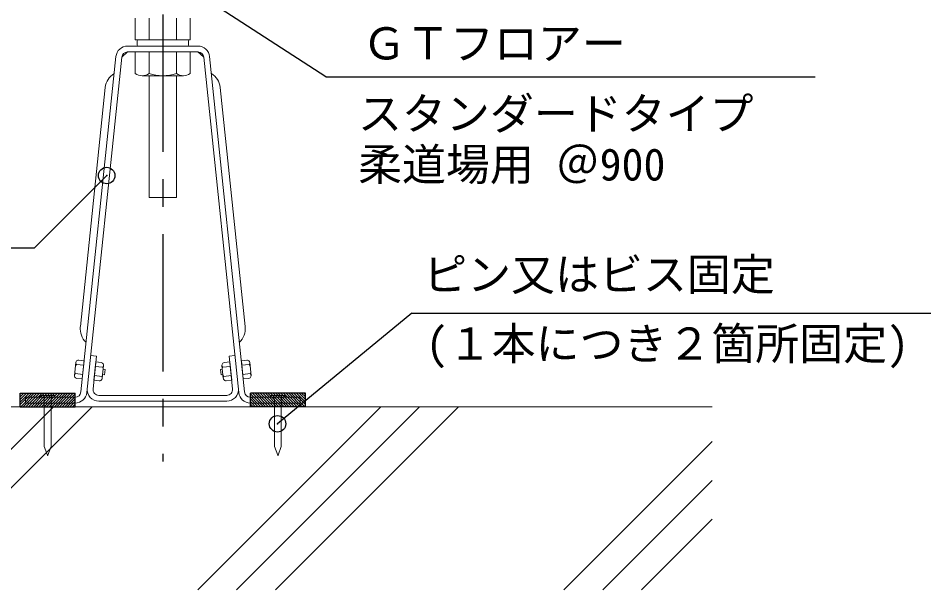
# Model space of a CAD drawing. Units: millimetres on the paper, enlarged 100 times, with parts at other scales. Extents: x -20630 to 20620, y -14480 to 14258.
# Drawn here: x 11228 to 14550, y -9132 to -7051 of the extents above; entities that cross this region are included whole.
import ezdxf
from ezdxf.enums import TextEntityAlignment as Align

# ---------------------------------------------------------------- set-up
doc = ezdxf.new("R2010")
doc.units = ezdxf.units.MM
doc.header["$LTSCALE"] = 100
doc.header["$PDMODE"] = 32
doc.header["$PDSIZE"] = 60
doc.linetypes.add('CHAIN1', pattern=[8, 5, -1, 1, -1])
for name, color, linetype in [('3-0_中心線', 4, 'CHAIN1'), ('3-2_太線１', 3, 'Continuous'), ('3-6_文字', 7, 'Continuous')]:
    doc.layers.add(name, color=color, linetype=linetype)
doc.layers.add('3-1_中線', color=7, linetype='Continuous', lineweight=18)
doc.styles.add('ＭＳ ゴシック', font='')
doc.styles.get('ＭＳ ゴシック').set_extended_font_data('MS Gothic')

msp = doc.modelspace()

# ---------------------------------------------------------------- linework, layer by layer
at = {"layer": '3-0_中心線'}
msp.add_line((11754.1, -4637.2), (11754.1, -8665), dxfattribs=at)
at = {"layer": '3-1_中線'}
for p, q in [((11654, -7050.8), (11654, -7129.7)), ((11704, -7050.8), (11704, -7129.7)), ((11804.1, -7050.8), (11804.1, -7129.7)), ((11854.1, -7050.8), (11854.1, -7129.7)), ((11854.1, -7129.7), (11654, -7129.7)), ((11660.7, -7148.8), (11660.7, -7133)), ((11844.1, -7129.7), (11664.1, -7129.7)), ((11847.4, -7133), (11847.4, -7148.8)), ((11625.9, -7173.5), (11604.6, -7192.6)), ((11625.9, -7152.1), (11754.1, -7152.1)), ((11754.1, -7173.5), (11625.9, -7173.5)), ((11854.1, -7173.5), (11654, -7173.5)), ((11654, -7252.4), (11654, -7173.5)), ((11844.1, -7152.1), (11664.1, -7152.1)), ((11704, -7252.4), (11704, -7173.5)), ((11882.3, -7152.1), (11754.1, -7152.1)), ((11754.1, -7173.5), (11882.3, -7173.5)), ((11804.1, -7252.4), (11804.1, -7173.5)), ((11854.1, -7252.4), (11854.1, -7173.5)), ((11882.3, -7173.5), (11903.5, -7192.6)), ((11583.4, -7190.4), (11456.1, -8411.7)), ((11477.3, -8413.9), (11604.6, -7192.6)), ((12030.9, -8413.9), (11903.5, -7192.6)), ((11924.7, -7190.4), (12052.1, -8411.7)), ((11829.1, -7260.1), (11679, -7260.1)), ((11704.1, -7260.1), (11704.1, -7703.4)), ((11544.9, -7302.4), (11454.1, -8173.7)), ((11963.2, -7302.4), (12054.1, -8173.7)), ((11432.6, -8351.6), (11437.4, -8305)), ((11448.3, -8296.2), (11467.9, -8298.2)), ((11461, -8364.5), (11467.9, -8298.2)), ((11491.4, -8278.8), (11512.6, -8281)), ((11500.1, -8400.6), (11512.6, -8281)), ((11503.2, -8368.8), (11510, -8302.6)), ((11529.6, -8304.6), (11510, -8302.6)), ((11978.5, -8304.6), (11998.1, -8302.6)), ((12016.8, -8278.8), (11995.6, -8281)), ((12008, -8400.6), (11995.6, -8281)), ((12005, -8368.8), (11998.1, -8302.6)), ((12059.9, -8296.2), (12040.3, -8298.2)), ((12047.2, -8364.5), (12040.3, -8298.2)), ((12075.6, -8351.6), (12070.7, -8305)), ((11439.4, -8312), (11436.2, -8316.4)), ((11439.4, -8312), (11466.2, -8314.8)), ((11535.1, -8321.9), (11508.3, -8319.2)), ((11533.6, -8362.1), (11538.4, -8315.4)), ((11535.1, -8321.9), (11537.3, -8326.9)), ((11543.7, -8329.5), (11537.1, -8328.8)), ((11541.6, -8349.4), (11543.7, -8329.5)), ((11964.5, -8329.5), (11971.1, -8328.8)), ((11966.6, -8349.4), (11964.5, -8329.5)), ((11974.5, -8362.1), (11969.7, -8315.4)), ((11973.1, -8321.9), (11970.9, -8326.9)), ((11973.1, -8321.9), (11999.9, -8319.2)), ((12068.7, -8312), (12042, -8314.8)), ((12068.7, -8312), (12071.9, -8316.4)), ((11436, -8345.1), (11433.8, -8340.2)), ((11436, -8345.1), (11462.7, -8347.9)), ((11441.4, -8362.4), (11461, -8364.5)), ((11522.8, -8370.9), (11503.2, -8368.8)), ((11531.6, -8355), (11504.9, -8352.3)), ((11531.6, -8355), (11534.8, -8350.6)), ((11541.6, -8349.4), (11535, -8348.7)), ((11966.6, -8349.4), (11973.1, -8348.7)), ((11976.5, -8355), (11973.3, -8350.6)), ((11976.5, -8355), (12003.3, -8352.3)), ((11985.3, -8370.9), (12005, -8368.8)), ((12072.2, -8345.1), (12045.4, -8347.9)), ((12066.8, -8362.4), (12047.2, -8364.5)), ((12072.2, -8345.1), (12074.4, -8340.2)), ((11254.1, -8430.8), (11254.1, -8452.1)), ((11434.9, -8430.8), (11254.1, -8430.8)), ((11308.2, -8424.1), (11308.2, -8430.8)), ((11322.5, -8437.5), (11322.5, -8610.8)), ((11347.2, -8437.5), (11347.2, -8610.8)), ((11521.3, -8424.1), (11754.1, -8424.1)), ((11986.8, -8424.1), (11754.1, -8424.1)), ((12073.3, -8430.8), (12254.1, -8430.8)), ((12146.6, -8424.1), (12146.6, -8430.8)), ((12161, -8437.5), (12161, -8610.8)), ((12185.6, -8437.5), (12185.6, -8610.8)), ((12254.1, -8430.8), (12254.1, -8452.1)), ((9754.1, -8465.4), (13754.1, -8465.4)), ((11356.1, -8465.4), (10689.4, -9132.1)), ((11497.5, -8465.4), (10830.8, -9132.1)), ((11254.1, -8452.1), (11434.9, -8452.1)), ((11521.3, -8445.5), (11754.1, -8445.5)), ((11986.8, -8445.5), (11754.1, -8445.5)), ((12548, -8465.4), (11881.3, -9132.1)), ((12689.4, -8465.4), (12022.7, -9132.1)), ((12254.1, -8452.1), (12073.3, -8452.1)), ((12830.8, -8465.4), (12164.2, -9132.1)), ((13754.1, -8592.7), (13214.7, -9132.1)), ((11334.2, -8642.4), (11322.5, -8610.8)), ((11335.5, -8642.4), (11347.2, -8610.8)), ((12172.7, -8642.4), (12161, -8610.8)), ((12173.9, -8642.4), (12185.6, -8610.8)), ((13754.1, -8734.1), (13356.1, -9132.1)), ((13754.1, -8875.5), (13497.5, -9132.1))]:
    msp.add_line(p, q, dxfattribs=at)
for points in [[(11804.1, -7260.1), (11804.1, -7703.4), (11704.1, -7703.4)], [(11308.2, -8424.1), (11361.5, -8424.1), (11361.5, -8430.8), (11334.9, -8430.8), (11308.2, -8430.8)], [(12146.6, -8424.1), (12200, -8424.1), (12200, -8430.8), (12173.3, -8430.8), (12146.6, -8430.8)]]:
    msp.add_lwpolyline(points, dxfattribs=at)
for centre, radius, start, end in [((11664.1, -7133), 3.33, 90, 180), ((11844.1, -7133), 3.33, 0, 90), ((11625.9, -7194.8), 42.7, 90, 174.047), ((11625.9, -7194.8), 21.3, 90, 174.047), ((11664.1, -7148.8), 3.33, 180, 270), ((11844.1, -7148.8), 3.33, 270, 0), ((11882.3, -7194.8), 42.7, 5.953, 90), ((11882.3, -7194.8), 21.3, 5.953, 90), ((11611.2, -7309.3), 66.7, 120.9169, 174.047), ((11679, -7215.8), 44.3, 235.6157, 304.3843), ((11754.1, -7094.5), 165.6, 252.412, 287.5879), ((11829.1, -7215.8), 44.3, 235.6157, 304.3843), ((11896.9, -7309.3), 66.7, 5.953, 59.0831), ((11520.2, -8181.9), 66.7, 174.047, 227.1771), ((11987.9, -8181.9), 66.7, 312.8229, 5.953), ((11447.2, -8306), 9.87, 84.0473, 217.4798), ((11528.6, -8314.4), 9.87, 310.6777, 84.1102), ((11979.5, -8314.4), 9.87, 95.8898, 229.3223), ((12060.9, -8306), 9.87, 322.5202, 95.9527), ((11442.4, -8352.6), 9.87, 130.6148, 264.0473), ((11523.8, -8361.1), 9.87, 264.1102, 37.5428), ((11984.3, -8361.1), 9.87, 142.4572, 275.8898), ((12065.8, -8352.6), 9.87, 275.9527, 49.3852), ((11521.3, -8402.8), 42.7, 174.047, 270), ((11521.3, -8402.8), 21.3, 174.047, 270), ((11986.8, -8402.8), 42.7, 270, 5.953), ((11986.8, -8402.8), 21.3, 270, 5.953), ((11315.9, -8437.5), 6.67, 0, 90), ((11353.9, -8437.5), 6.67, 90, 180), ((11434.9, -8409.5), 21.3, 270, 354.047), ((11434.9, -8409.5), 42.7, 270, 354.047), ((12073.3, -8409.5), 42.7, 185.953, 270), ((12073.3, -8409.5), 21.3, 185.953, 270), ((12154.3, -8437.5), 6.67, 0, 90), ((12192.3, -8437.5), 6.67, 90, 180), ((11334.9, -8642.2), 0.67, 200.3045, 339.6955), ((12173.3, -8642.2), 0.67, 200.3045, 339.6955)]:
    msp.add_arc(centre, radius, start, end, dxfattribs=at)
at = {"layer": '3-2_太線１'}
for p, q in [((11234.9, -8416.1), (11434.9, -8416.1)), ((11234.9, -8465.5), (11234.9, -8416.1)), ((11239, -8416.1), (11234.9, -8420.3)), ((11276.7, -8416.1), (11234.9, -8458)), ((11248.5, -8416.1), (11234.9, -8429.7)), ((11257.9, -8416.1), (11234.9, -8439.1)), ((11267.3, -8416.1), (11234.9, -8448.6)), ((11286.2, -8416.1), (11236.8, -8465.5)), ((11295.6, -8416.1), (11246.3, -8465.5)), ((11305, -8416.1), (11255.7, -8465.5)), ((11314.4, -8416.1), (11265.1, -8465.5)), ((11323.9, -8416.1), (11274.5, -8465.5)), ((11333.3, -8416.1), (11284, -8465.5)), ((11342.7, -8416.1), (11293.4, -8465.5)), ((11352.2, -8416.1), (11302.8, -8465.5)), ((11361.6, -8416.1), (11312.3, -8465.5)), ((11371, -8416.1), (11321.7, -8465.5)), ((11380.4, -8416.1), (11331.1, -8465.5)), ((11389.9, -8416.1), (11340.5, -8465.5)), ((11399.3, -8416.1), (11350, -8465.5)), ((11408.7, -8416.1), (11359.4, -8465.5)), ((11418.2, -8416.1), (11368.8, -8465.5)), ((11427.6, -8416.1), (11378.3, -8465.5)), ((11434.9, -8418.3), (11387.7, -8465.5)), ((11434.9, -8427.7), (11397.1, -8465.5)), ((11434.9, -8437.1), (11406.5, -8465.5)), ((11434.9, -8465.5), (11434.9, -8416.1)), ((12273.3, -8416.1), (12073.3, -8416.1)), ((12073.3, -8465.5), (12073.3, -8416.1)), ((12073.3, -8418.3), (12120.5, -8465.5)), ((12073.3, -8427.7), (12111, -8465.5)), ((12073.3, -8437.1), (12101.6, -8465.5)), ((12080.6, -8416.1), (12129.9, -8465.5)), ((12090, -8416.1), (12139.3, -8465.5)), ((12099.4, -8416.1), (12148.8, -8465.5)), ((12108.8, -8416.1), (12158.2, -8465.5)), ((12118.3, -8416.1), (12167.6, -8465.5)), ((12127.7, -8416.1), (12177, -8465.5)), ((12137.1, -8416.1), (12186.5, -8465.5)), ((12146.6, -8416.1), (12195.9, -8465.5)), ((12156, -8416.1), (12205.3, -8465.5)), ((12165.4, -8416.1), (12214.8, -8465.5)), ((12174.8, -8416.1), (12224.2, -8465.5)), ((12184.3, -8416.1), (12233.6, -8465.5)), ((12193.7, -8416.1), (12243, -8465.5)), ((12203.1, -8416.1), (12252.5, -8465.5)), ((12212.6, -8416.1), (12261.9, -8465.5)), ((12222, -8416.1), (12271.3, -8465.5)), ((12231.4, -8416.1), (12273.3, -8458)), ((12240.8, -8416.1), (12273.3, -8448.6)), ((12250.3, -8416.1), (12273.3, -8439.1)), ((12259.7, -8416.1), (12273.3, -8429.7)), ((12269.1, -8416.1), (12273.3, -8420.3)), ((12273.3, -8465.5), (12273.3, -8416.1)), ((11234.9, -8465.5), (11434.9, -8465.5)), ((11434.9, -8446.6), (11416, -8465.5)), ((11434.9, -8456), (11425.4, -8465.5)), ((11434.9, -8465.4), (11434.8, -8465.5)), ((12073.3, -8446.6), (12092.2, -8465.5)), ((12073.3, -8456), (12082.8, -8465.5)), ((12073.3, -8465.4), (12073.3, -8465.5)), ((12273.3, -8465.5), (12073.3, -8465.5))]:
    msp.add_line(p, q, dxfattribs=at)
at = {"layer": '3-6_文字'}
for p, q in [((12347.9, -7263.6), (11754.1, -6879.4)), ((12347.9, -7263.6), (14130, -7263.6)), ((12661.2, -8124.4), (12171.9, -8527.8)), ((12661.2, -8124.4), (14550.3, -8124.4))]:
    msp.add_line(p, q, dxfattribs=at)
msp.add_lwpolyline([(11549.8, -7623.5), (11285.7, -7887.6), (9830.4, -7887.6)], dxfattribs=at)
for p in [(11549.8, -7623.5), (12171.9, -8527.8)]:
    msp.add_point(p, dxfattribs=at)

# ---------------------------------------------------------------- texts
at = {"layer": '3-6_文字', "style": 'ＭＳ ゴシック'}
for s, p in [('ＧＴフロアー', (12479.9, -7236)), ('スタンダードタイプ', (12465, -7492)), ('柔道場用 ＠900', (12465, -7676.9)), ('ピン又はビス固定', (12702.4, -8077.3)), ('(１本につき２箇所固定)', (12711.7, -8329.4))]:
    msp.add_text(s, height=117.3, dxfattribs=at).set_placement(p, align=Align.BOTTOM_LEFT)

doc.saveas('drawing.dxf')
